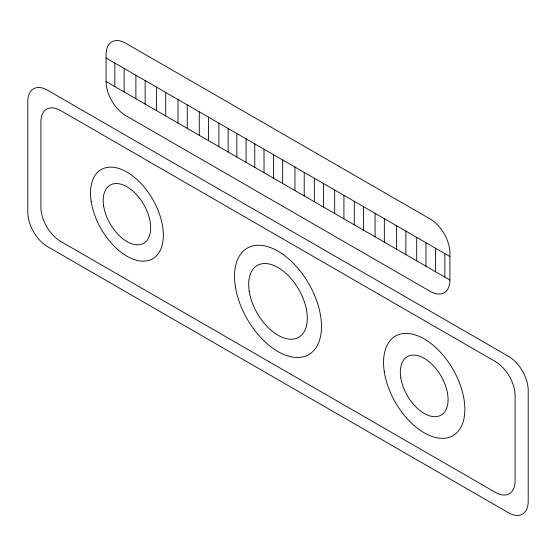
<?xml version="1.0" encoding="UTF-8"?>
<svg xmlns="http://www.w3.org/2000/svg" width="556" height="556" viewBox="0 0 556 556"><rect width="100%" height="100%" fill="white"/><g stroke="black" fill="none" stroke-linecap="round" stroke-linejoin="round"><path stroke-width="0.83" d="M106.078 58.019L449.922 256.538M106.078 81.517L449.922 280.036L449.922 253.126A27.835 16.068 60 0 0 430.24 219.036L125.76 43.243A27.835 16.068 60 0 0 106.078 54.606L106.078 81.517A27.835 16.068 60 0 0 125.76 115.606L430.24 291.4A27.835 16.068 60 0 0 449.922 280.036M444.863 253.612L444.863 277.117M435.598 248.268L435.598 271.766M425.965 242.701L425.965 266.206M416.701 237.356L416.701 260.861M405.873 231.101L405.873 254.606M396.609 225.757L396.609 249.255M384.342 218.675L384.342 242.173M375.085 213.33L375.085 236.828M363.534 206.658L363.534 230.163M354.276 201.314L354.276 224.812M343.921 195.337L343.921 218.835M334.663 189.992L334.663 213.49M323.585 183.598L323.585 207.096M314.328 178.254L314.328 201.752M304.215 172.409L304.215 195.914M294.951 167.064L294.951 190.569M282.684 159.982L282.684 183.48M273.427 154.637L273.427 178.135M264.03 149.21L264.03 172.714M254.766 143.865L254.766 167.363M246.086 138.854L246.086 162.352M236.828 133.509L236.828 157.007M228.148 128.492L228.148 151.996M218.89 123.147L218.89 146.652M208.535 117.17L208.535 140.675M199.277 111.825L199.277 135.33M187.247 104.882L187.247 128.38M177.989 99.531L177.989 123.036M165.716 92.449L165.716 115.954M156.458 87.104L156.458 110.609M145.151 80.578L145.151 104.076M135.886 75.227L135.886 98.732M124.12 68.437L124.12 91.935M114.856 63.085L114.856 86.59M508.518 356.34L47.482 90.169A27.835 16.068 60 0 0 27.8 101.533L27.8 212.489A27.835 16.068 60 0 0 47.482 246.579L508.518 512.757A27.835 16.068 60 0 0 528.2 501.394L528.2 390.437A27.835 16.068 60 0 0 508.518 356.34M495.417 361.588L60.583 110.54A27.835 16.068 60 0 0 40.901 121.903L40.901 207.249A27.835 16.068 60 0 0 60.583 241.339L495.417 492.387A27.835 16.068 60 0 0 515.099 481.023L515.099 395.677A27.835 16.068 60 0 0 495.417 361.588M400.758 377.552A33.763 19.495 60 0 0 439.838 415.735A33.763 19.495 60 0 0 432.012 364.326A33.763 19.495 60 0 0 400.758 377.552M235.306 286.229A61.487 35.501 60 0 0 306.474 355.757A61.487 35.501 60 0 0 292.22 262.147A61.487 35.501 60 0 0 235.306 286.229M103.631 205.894A33.562 19.377 60 0 0 142.475 243.841A33.562 19.377 60 0 0 134.691 192.744A33.562 19.377 60 0 0 103.631 205.894M384.286 371.707A57.49 33.193 60 0 0 450.826 436.717A57.49 33.193 60 0 0 437.496 349.189A57.49 33.193 60 0 0 384.286 371.707M249.206 291.163A41.478 23.943 60 0 0 297.203 338.055A41.478 23.943 60 0 0 287.591 274.914A41.478 23.943 60 0 0 249.206 291.163M91.177 201.474A51.499 29.732 60 0 0 150.78 259.708A51.499 29.732 60 0 0 138.847 181.298A51.499 29.732 60 0 0 91.177 201.474"/></g></svg>
